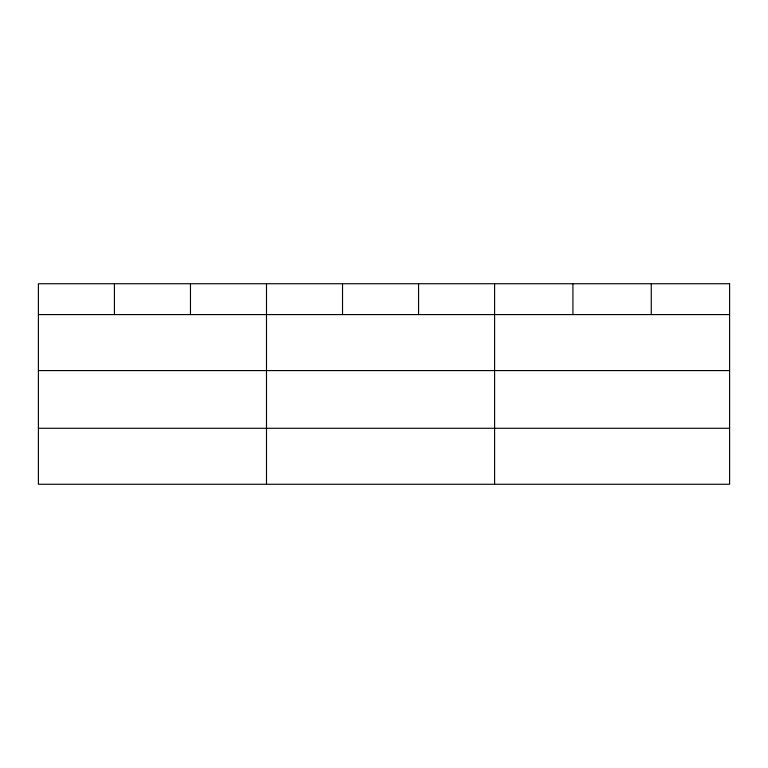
<?xml version="1.0" encoding="UTF-8"?>
<svg xmlns="http://www.w3.org/2000/svg" width="768" height="768" viewBox="0 0 768 768"><rect width="100%" height="100%" fill="white"/><g stroke="black" fill="none" stroke-linecap="round" stroke-linejoin="round"><path stroke-width="1.15" d="M38.4 314.582L729.6 314.582M38.4 370.579L729.6 370.579M38.4 428.275L729.6 428.275M651.264 283.728L651.264 314.582M572.928 283.728L572.928 314.582M494.592 283.728L494.592 484.272M418.56 283.728L418.56 314.582M342.528 283.728L342.528 314.582M266.496 283.728L266.496 484.272M190.464 283.728L190.464 314.582M114.432 283.728L114.432 314.582M729.6 283.728L38.4 283.728L38.4 484.272L729.6 484.272L729.6 283.728"/></g></svg>
